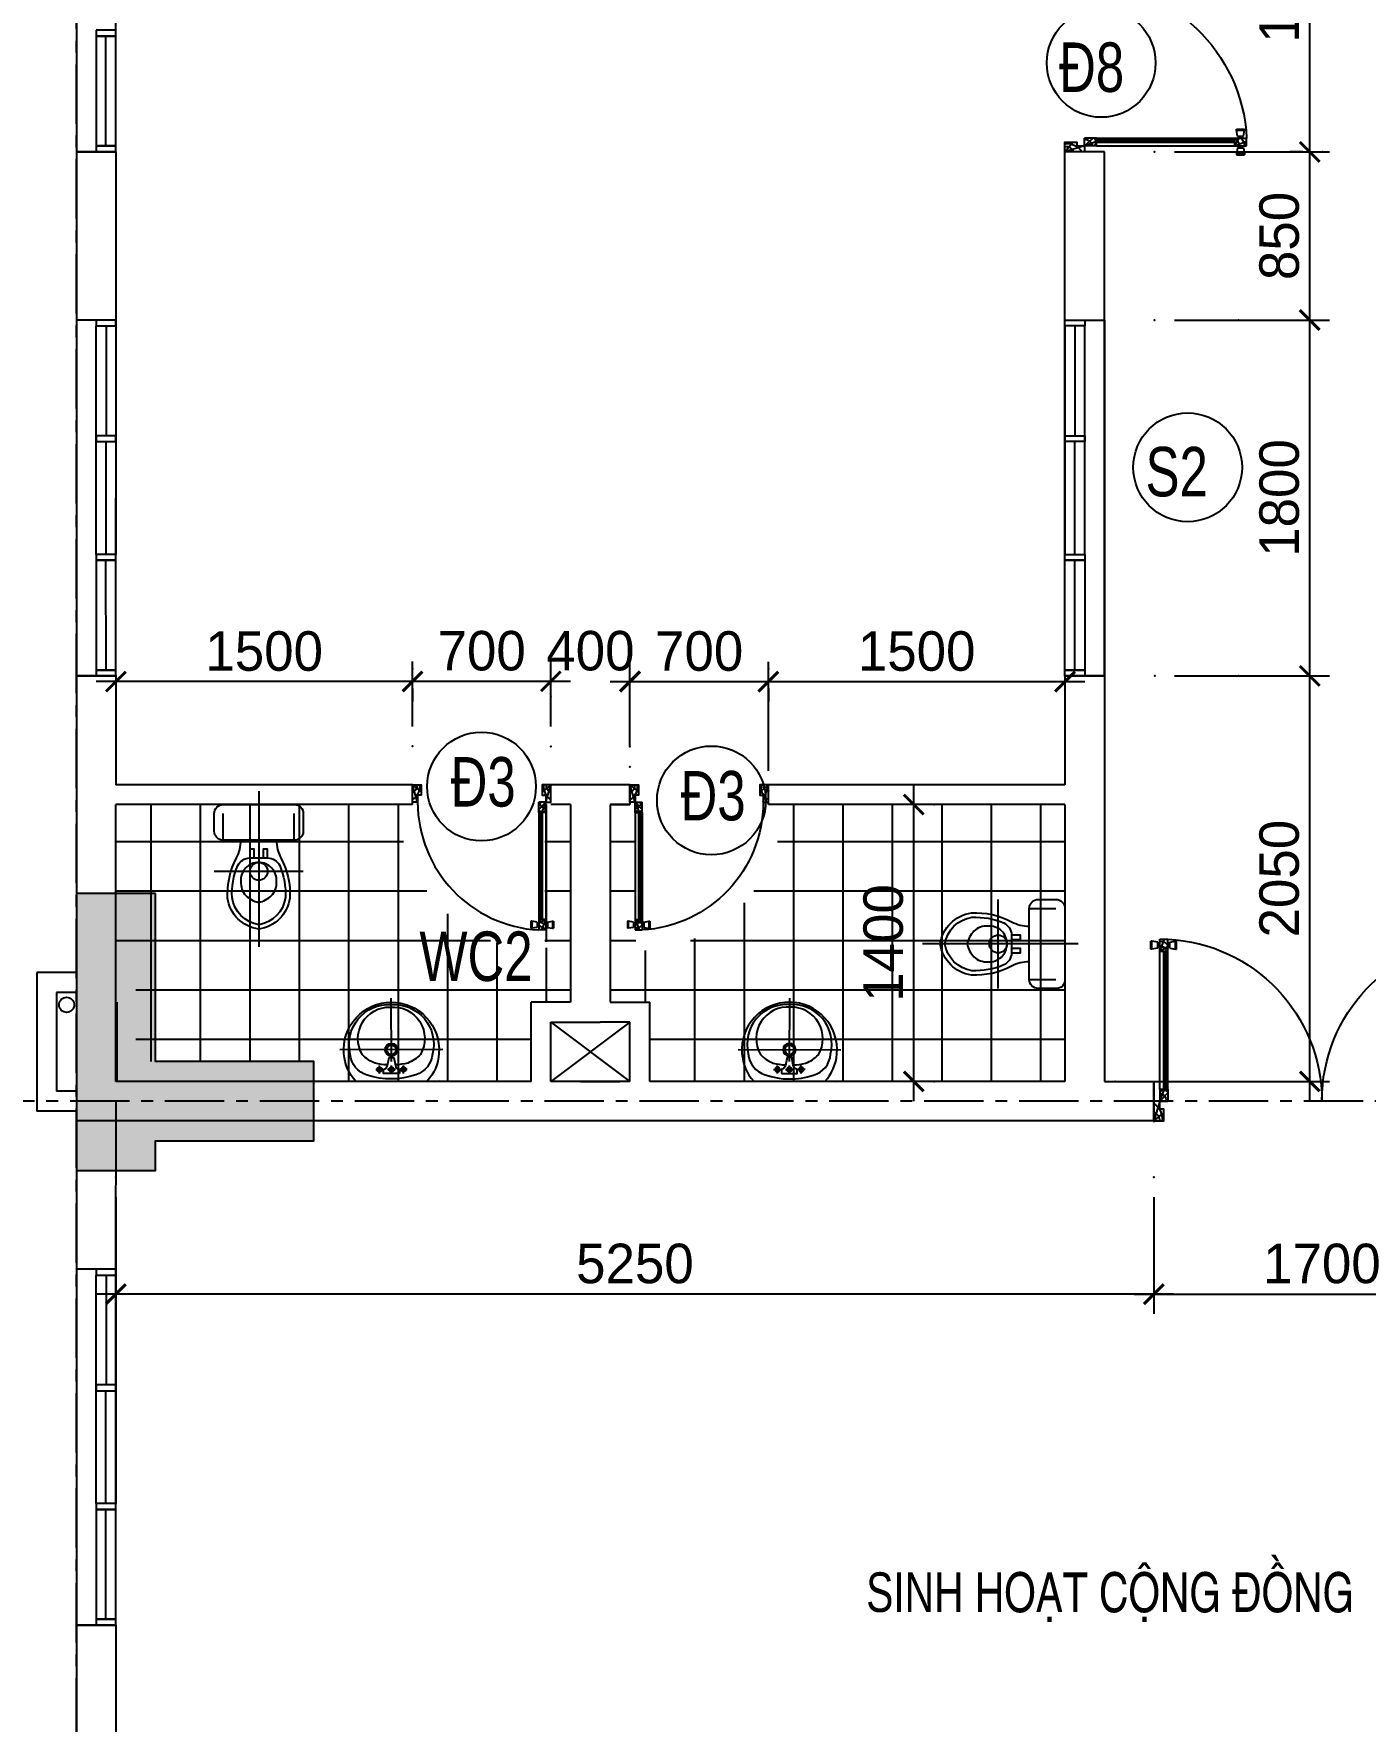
# Model space of a CAD drawing. Header units: inches. Extents: x -844707 to -690155, y -211546 to -175871.
# Drawn here: x -804035 to -797301, y -201128 to -192594 of the extents above; entities that cross this region are included whole.
import ezdxf

# ---------------------------------------------------------------- set-up
doc = ezdxf.new("R2010")
doc.units = ezdxf.units.IN
doc.header["$LTSCALE"] = 48
doc.header["$MEASUREMENT"] = 0
doc.linetypes.add('CENTER', pattern=[2, 1.25, -0.25, 0.25, -0.25])
for name, color, linetype in [('DWGSHARE.com-1HATCHCO-DWGSHARE.com', 8, 'Continuous'), ('DWGSHARE.com-COT-DWGSHARE.com', 2, 'Continuous'), ('DWGSHARE.com-CUA-DWGSHARE.com', 231, 'Continuous'), ('DWGSHARE.com-DIM-DWGSHARE.com', 251, 'Continuous'), ('DWGSHARE.com-HATCH-DWGSHARE.com', 8, 'Continuous'), ('DWGSHARE.com-NET-DWGSHARE.com', 245, 'Continuous'), ('DWGSHARE.com-TBI-DWGSHARE.com', 7, 'Continuous'), ('DWGSHARE.com-text-DWGSHARE.com', 3, 'Continuous'), ('DWGSHARE.com-truc-DWGSHARE.com', 250, 'CENTER'), ('DWGSHARE.com-TUONG-DWGSHARE.com', 7, 'Continuous')]:
    doc.layers.add(name, color=color, linetype=linetype)
doc.layers.add('DWGSHARE.com-DefPoints-DWGSHARE.com', color=7, linetype='Continuous', plot=False)
doc.styles.add('KTEN', font='', dxfattribs={"width": 0.9})
doc.styles.add('VNI-AVO', font='')
doc.styles.get('KTEN').set_extended_font_data('VNI-Helve-Condense')
doc.styles.get('VNI-AVO').set_extended_font_data('VNI-Avo')
doc.dimstyles.new('tl1-100', dxfattribs={"dimtxt": 200, "dimasz": 100, "dimexe": 100, "dimexo": 100, "dimgap": 50, "dimtad": 1, "dimdec": 0, "dimzin": 0, "dimdsep": 46, "dimtxsty": 'VNI-AVO', "dimblk": 'ARCHTICK', "dimcen": 1, "dimdle": 100, "dimclrd": 256, "dimclre": 256, "dimclrt": 2, "dimadec": 0, "dimazin": 0, "dimtfac": 1, "dimtdec": 0, "dimtix": 1, "dimtofl": 0, "dimtmove": 2, "dimatfit": 3, "dimldrblk": 'ARCHTICK', "dimfxl": 1, "dimtolj": 2, "dimtzin": 0, "dimarcsym": 0})

# ---------------------------------------------------------------- blocks, each defined once
blk = doc.blocks.new('A$C60FA756C')
at = {"layer": 'DWGSHARE.com-1HATCHCO-DWGSHARE.com', "ltscale": 50}
for p, q in [((5715, 20002), (5715, 0)), ((1143, 13716), (1143, 17145)), ((10287, 13716), (10287, 17145)), ((11430, 9715), (0, 9715))]:
    blk.add_line(p, q, dxfattribs=at)
for points in [[(1143, 18288), (10287, 18288, -0.4470271), (11430, 17145), (11430, 14859, -0.4142136), (10287, 13716), (1143, 13716, -0.4142136), (0, 14859), (0, 17145, -0.4142136)], [(5715, 2864, -0.3269102), (2284, 6341, -0.1128843), (3021, 10445, -0.2905671), (4572, 11430), (6858, 11430, -0.2905671), (8409, 10445, -0.1128843), (9146, 6341, -0.3269102)]]:
    blk.add_lwpolyline(points, format="xyb", close=True, dxfattribs=at)
for points in [[(8001, 13716, 0.1231056), (8573, 11430, -0.1351714), (9715, 6286, -0.3340492), (5715, 2286, -0.3340492), (1715, 6286, -0.1351714), (2858, 11430, 0.1231056), (3429, 13716)], [(5715, 5715), (5715, 5715, 0.1278398), (7368, 6600, 0.2059804), (8007, 8404, 0.4332374), (5715, 10858, 0.4415903), (3423, 8404, 0.2059804), (4062, 6600, 0.1278398), (5715, 5715)]]:
    blk.add_lwpolyline(points, format="xyb", dxfattribs=at)
for points in [[(5144, 11430), (5144, 12573), (4572, 12573), (4572, 11430)], [(6858, 11430), (6858, 12573), (6286, 12573), (6286, 11430)]]:
    blk.add_lwpolyline(points, dxfattribs=at)
blk.add_circle((5715, 9715), 1143, dxfattribs=at)
blk = doc.blocks.new('XIBET1')
at = {"layer": 'DWGSHARE.com-1HATCHCO-DWGSHARE.com', "ltscale": 50}
blk.add_blockref('A$C60FA756C', (-5715, -18288), dxfattribs=at)
blk = doc.blocks.new('A$C070A4A40')
at = {"layer": 'DWGSHARE.com-1HATCHCO-DWGSHARE.com', "ltscale": 50}
for p, q in [((5715, 11430), (6985, 11430)), ((6350, 12065), (6350, 10795)), ((7620, 11430), (8890, 11430)), ((8255, 12065), (8255, 10795)), ((10795, 11430), (9525, 11430)), ((10160, 12065), (10160, 10795)), ((0, 8255), (16510, 8255)), ((8255, 10160), (8255, 0))]:
    blk.add_line(p, q, dxfattribs=at)
for points in [[(13970, 13335, -0.1732137), (15875, 8890, -0.4410793), (8255, 635, -0.4410793), (635, 8890, -0.1732137), (2540, 13335)], [(6985, 12065), (9525, 12065), (9525, 11430, 0.2455223), (8890, 10795), (8636, 9525), (7874, 9525), (7620, 10795, 0.2833923), (6985, 11430), (6985, 12065)], [(8872, 10703, -0.0463193), (10871, 10403, -0.1135144), (12902, 9046, -0.5923118), (8404, 1416, -0.6103479), (3608, 9046, -0.1135144), (5639, 10403, -0.0463193), (7638, 10703, -0.0463193)]]:
    blk.add_lwpolyline(points, format="xyb", dxfattribs=at)
blk.add_lwpolyline([(635, 13335), (15875, 13335)], dxfattribs=at)
blk.add_lwpolyline([(12140, 12308, -0.3234981), (14857, 8928, -0.5095126), (8255, 1015, -0.509742), (1654, 8932, -0.3041567), (4366, 12306, -0.1664175)], format="xyb", close=True, dxfattribs=at)
for centre, radius in [((6350, 11430), 381), ((8255, 11430), 381), ((10160, 11430), 381), ((8255, 8255), 1016), ((8255, 8255), 762)]:
    blk.add_circle(centre, radius, dxfattribs=at)
blk = doc.blocks.new('LAVABO')
at = {"layer": 'DWGSHARE.com-1HATCHCO-DWGSHARE.com', "ltscale": 50}
blk.add_blockref('A$C070A4A40', (-8255, -13335), dxfattribs=at)
blk = doc.blocks.new('cua1600')
at = {"color": 1}
for p, q in [((-766.8, 865), (-806.8, 865)), ((-806.8, 860), (-806.8, 865)), ((-801.8, 830), (-806.8, 860)), ((-766.8, 860), (-806.8, 860)), ((-771.8, 830), (-766.8, 860)), ((-766.8, 860), (-766.8, 865)), ((-756.8, 820), (-816.8, 795.9)), ((-801.8, 770), (-806.8, 740)), ((-771.8, 830), (-801.8, 830)), ((-771.8, 770), (-801.8, 770)), ((-796.8, 820), (-796.8, 830)), ((-796.8, 780), (-796.8, 770)), ((-756.8, 820), (-779.3, 780)), ((-776.8, 820), (-776.8, 830)), ((-776.8, 780), (-776.8, 770)), ((-771.8, 770), (-766.8, 740)), ((2, 820), (-58, 795.9)), ((2, 820), (-40.5, 780)), ((2, 820), (102, 850)), ((102, 850), (61.3, 800)), ((-806.8, 740), (-806.8, 735)), ((-766.8, 740), (-806.8, 740)), ((-766.8, 735), (-806.8, 735)), ((-766.8, 740), (-766.8, 735)), ((-768.8, -735), (-808.8, -735)), ((-808.8, -740), (-808.8, -735)), ((-768.8, -740), (-808.8, -740)), ((-803.8, -770), (-808.8, -740)), ((-773.8, -770), (-768.8, -740)), ((-768.8, -740), (-768.8, -735)), ((-758.8, -820), (-818.8, -795.9)), ((-803.8, -830), (-808.8, -860)), ((-773.8, -770), (-803.8, -770)), ((-773.8, -830), (-803.8, -830)), ((-798.8, -780), (-798.8, -770)), ((-798.8, -820), (-798.8, -830)), ((-758.8, -820), (-781.3, -780)), ((-778.8, -780), (-778.8, -770)), ((-778.8, -820), (-778.8, -830)), ((-773.8, -830), (-768.8, -860)), ((0, -820), (-60, -795.9)), ((0, -820), (-42.5, -780)), ((0, -820), (100, -850)), ((100, -850), (59.3, -800)), ((-768.8, -860), (-808.8, -860)), ((-808.8, -860), (-808.8, -865)), ((-768.8, -865), (-808.8, -865)), ((-768.8, -860), (-768.8, -865))]:
    blk.add_line(p, q, dxfattribs=at)
at = {"color": 3}
for p, q in [((-756.8, 820), (-816.8, 820)), ((-816.8, 820), (-816.8, 780)), ((-756.8, 780), (-816.8, 780)), ((-756.8, 820), (-756.8, 780)), ((-58, 820), (2, 820)), ((-58, 820), (-58, 780)), ((-58, 780), (2, 780)), ((2, 820), (2, 780)), ((-818.8, -820), (-818.8, -780)), ((-758.8, -780), (-818.8, -780)), ((-758.8, -820), (-818.8, -820)), ((-758.8, -820), (-758.8, -780)), ((-60, -820), (-60, -780)), ((-60, -780), (0, -780)), ((-60, -820), (0, -820)), ((0, -820), (0, -780))]:
    blk.add_line(p, q, dxfattribs=at)
for p, q in [((-58, 820), (-756.8, 820)), ((-58, 800), (-756.8, 800)), ((-58, 790), (-756.8, 790)), ((-58, 780), (-756.8, 780)), ((-60, -780), (-758.8, -780)), ((-60, -790), (-758.8, -790)), ((-60, -800), (-758.8, -800)), ((-60, -820), (-758.8, -820))]:
    blk.add_line(p, q)
for points in [[(42, 820), (2, 820), (2, 850), (102, 850), (102, 800), (42, 800)], [(40, -820), (0, -820), (0, -850), (100, -850), (100, -800), (40, -800)]]:
    blk.add_lwpolyline(points, close=True, dxfattribs=at)
at = {"color": 1}
for centre, radius, start, end in [((2, 820), 820, 182.79603, 270), ((-764.3, 815.9), 42, 174.37312, 238.6899), ((-754.3, 810.6), 24.2, 157.10631, 263.95818), ((-19.5, 800), 34.3, 144.24334, 215.67284), ((1.2, 825.9), 39.4, 188.6295, 271.1418), ((94.2, 903.7), 96.3, 213.9098, 274.60784), ((97.6, 862.7), 41, 198.04279, 276.13883), ((0, -820), 820, 90, 177.20397), ((-766.2, -815.9), 42, 121.3101, 185.62688), ((-756.3, -810.6), 24.2, 96.04182, 202.89369), ((-21.4, -800), 34.3, 144.32716, 215.75666), ((-0.8, -825.9), 39.4, 88.8582, 171.3705), ((92.3, -903.7), 96.3, 85.39216, 146.0902), ((95.6, -862.7), 41, 83.86117, 161.95721)]:
    blk.add_arc(centre, radius, start, end, dxfattribs=at)
at = {"layer": 'DWGSHARE.com-TUONG-DWGSHARE.com'}
for p, q in [((-98, 850), (102, 850)), ((-91, 850), (109, 850)), ((-98, -850), (100, -850)), ((-93, -850), (100, -850))]:
    blk.add_line(p, q, dxfattribs=at)
blk = doc.blocks.new('D-01-800')
at = {"color": 1}
for p, q in [((-15, 788.9), (-15, 828.9)), ((-10, 828.9), (-15, 828.9)), ((-10, 788.9), (-15, 788.9)), ((20, 823.9), (-10, 828.9)), ((-10, 788.9), (-10, 828.9)), ((20, 793.9), (-10, 788.9)), ((20, 793.9), (20, 823.9)), ((30, 818.9), (20, 818.9)), ((30, 798.9), (20, 798.9)), ((30, 778.9), (54.1, 838.9)), ((30, 778.9), (70, 801.4)), ((70, 818.9), (80, 818.9)), ((70, 798.9), (80, 798.9)), ((80, 823.9), (110, 828.9)), ((80, 793.9), (80, 823.9)), ((80, 793.9), (110, 788.9)), ((110, 788.9), (110, 828.9)), ((110, 828.9), (115, 828.9)), ((110, 788.9), (115, 788.9)), ((115, 788.9), (115, 828.9)), ((30, 100), (0, 0)), ((30, 100), (54.1, 160)), ((30, 100), (70, 142.5)), ((770, 100), (800, 0)), ((0, 0), (50, 40.7)), ((800, 0), (750, 40.7))]:
    blk.add_line(p, q, dxfattribs=at)
at = {"color": 3}
for p, q in [((30, 838.9), (70, 838.9)), ((30, 778.9), (30, 838.9)), ((70, 778.9), (70, 838.9)), ((30, 778.9), (70, 778.9)), ((30, 160), (70, 160)), ((30, 160), (30, 100)), ((30, 100), (70, 100)), ((70, 160), (70, 100))]:
    blk.add_line(p, q, dxfattribs=at)
for p, q in [((30, 160), (30, 778.9)), ((50, 160), (50, 778.9)), ((60, 160), (60, 778.9)), ((70, 160), (70, 778.9))]:
    blk.add_line(p, q)
for points in [[(30, 60), (30, 100), (0, 100), (0, 0), (50, 0), (50, 60)], [(770, 60), (770, 100), (800, 100), (800, 0), (750, 0), (750, 60)]]:
    blk.add_lwpolyline(points, close=True, dxfattribs=at)
at = {"color": 1}
for centre, radius, start, end in [((34.1, 786.4), 42, 31.3101, 95.62688), ((39.4, 776.4), 24.2, 6.04182, 112.89369), ((30, 100), 740, 0, 86.90142), ((50, 121.4), 34.3, 54.32716, 125.75666), ((24.1, 100.8), 39.4, 358.8582, 81.3705), ((-53.7, 7.7), 96.3, 355.39216, 56.0902), ((-12.7, 4.4), 41, 353.86117, 71.95721), ((853.7, 7.7), 96.3, 123.9098, 184.60784), ((812.7, 4.4), 41, 108.04279, 186.13883)]:
    blk.add_arc(centre, radius, start, end, dxfattribs=at)
blk = doc.blocks.new('_ArchTick')
at = {"color": 0, "linetype": 'ByBlock', "const_width": 0.15}
blk.add_lwpolyline([(-0.5, -0.5), (0.5, 0.5)], dxfattribs=at)
blk = doc.blocks.new('*D336')
at = {"layer": 'DWGSHARE.com-DefPoints-DWGSHARE.com', "color": 0, "transparency": 16777216}
for p in [(-801019.7, -195869.1), (-801419.7, -196197.8), (-801019.7, -196197.8)]:
    blk.add_point(p, dxfattribs=at)
at = {"layer": 'DWGSHARE.com-DIM-DWGSHARE.com', "lineweight": -2, "transparency": 16777216}
for p, q in [((-801419.7, -196097.8), (-801419.7, -195769.1)), ((-801019.7, -196097.8), (-801019.7, -195769.1)), ((-801419.7, -195869.1), (-801519.7, -195869.1)), ((-801019.7, -195869.1), (-800919.7, -195869.1))]:
    blk.add_line(p, q, dxfattribs=at)
at = {"layer": 'DWGSHARE.com-DIM-DWGSHARE.com', "lineweight": -2, "transparency": 16777216, "xscale": 100, "yscale": 100, "zscale": 100}
blk.add_blockref('_ArchTick', (-801419.7, -195869.1), dxfattribs=at)
at = {"layer": 'DWGSHARE.com-DIM-DWGSHARE.com', "lineweight": -2, "transparency": 16777216, "xscale": 100, "yscale": 100, "zscale": 100, "rotation": 180}
blk.add_blockref('_ArchTick', (-801019.7, -195869.1), dxfattribs=at)
at = {"layer": 'DWGSHARE.com-DIM-DWGSHARE.com', "color": 2, "transparency": 16777216, "insert": (-801219.7, -195715.5), "char_height": 200, "attachment_point": 5, "style": 'VNI-AVO'}
blk.add_mtext('\\A2;400', dxfattribs=at)
blk = doc.blocks.new('*D337')
at = {"layer": 'DWGSHARE.com-DefPoints-DWGSHARE.com', "color": 0, "transparency": 16777216}
for p in [(-802119.7, -195869.1), (-801419.7, -195947.8), (-802119.7, -196197.7)]:
    blk.add_point(p, dxfattribs=at)
at = {"layer": 'DWGSHARE.com-DIM-DWGSHARE.com', "lineweight": -2, "transparency": 16777216}
for p, q in [((-802119.7, -196097.7), (-802119.7, -195769.1)), ((-801419.7, -195847.8), (-801419.7, -195769.1)), ((-801319.7, -195869.1), (-802219.7, -195869.1))]:
    blk.add_line(p, q, dxfattribs=at)
at = {"layer": 'DWGSHARE.com-DIM-DWGSHARE.com', "lineweight": -2, "transparency": 16777216, "xscale": 100, "yscale": 100, "zscale": 100, "rotation": 180}
blk.add_blockref('_ArchTick', (-802119.7, -195869.1), dxfattribs=at)
at = {"layer": 'DWGSHARE.com-DIM-DWGSHARE.com', "lineweight": -2, "transparency": 16777216, "xscale": 100, "yscale": 100, "zscale": 100}
blk.add_blockref('_ArchTick', (-801419.7, -195869.1), dxfattribs=at)
at = {"layer": 'DWGSHARE.com-DIM-DWGSHARE.com', "color": 2, "transparency": 16777216, "insert": (-801769.7, -195715.5), "char_height": 200, "attachment_point": 5, "style": 'VNI-AVO'}
blk.add_mtext('\\A2;700', dxfattribs=at)
blk = doc.blocks.new('*D338')
at = {"layer": 'DWGSHARE.com-DefPoints-DWGSHARE.com', "color": 0, "transparency": 16777216}
for p in [(-800319.7, -195870.7), (-801019.7, -196301.7), (-800319.7, -196422.2)]:
    blk.add_point(p, dxfattribs=at)
at = {"layer": 'DWGSHARE.com-DIM-DWGSHARE.com', "lineweight": -2, "transparency": 16777216}
for p, q in [((-801019.7, -196201.7), (-801019.7, -195770.7)), ((-800319.7, -196322.2), (-800319.7, -195770.7)), ((-801119.7, -195870.7), (-800219.7, -195870.7))]:
    blk.add_line(p, q, dxfattribs=at)
at = {"layer": 'DWGSHARE.com-DIM-DWGSHARE.com', "lineweight": -2, "transparency": 16777216, "xscale": 100, "yscale": 100, "zscale": 100, "rotation": 180}
blk.add_blockref('_ArchTick', (-801019.7, -195870.7), dxfattribs=at)
at = {"layer": 'DWGSHARE.com-DIM-DWGSHARE.com', "lineweight": -2, "transparency": 16777216, "xscale": 100, "yscale": 100, "zscale": 100}
blk.add_blockref('_ArchTick', (-800319.7, -195870.7), dxfattribs=at)
at = {"layer": 'DWGSHARE.com-DIM-DWGSHARE.com', "color": 2, "transparency": 16777216, "insert": (-800669.7, -195717.2), "char_height": 200, "attachment_point": 5, "style": 'VNI-AVO'}
blk.add_mtext('\\A2;700', dxfattribs=at)
blk = doc.blocks.new('*D342')
at = {"layer": 'DWGSHARE.com-DefPoints-DWGSHARE.com', "color": 0, "transparency": 16777216}
for p in [(-799584.2, -196492.4), (-799481.2, -196492.4), (-799481.3, -197892)]:
    blk.add_point(p, dxfattribs=at)
at = {"layer": 'DWGSHARE.com-DIM-DWGSHARE.com', "lineweight": -2, "transparency": 16777216}
for p, q in [((-799584.2, -197992), (-799584.2, -196392.4)), ((-799581.2, -196492.4), (-799684.2, -196492.4)), ((-799581.3, -197892), (-799684.2, -197892))]:
    blk.add_line(p, q, dxfattribs=at)
at = {"layer": 'DWGSHARE.com-DIM-DWGSHARE.com', "lineweight": -2, "transparency": 16777216, "xscale": 100, "yscale": 100, "zscale": 100}
for p, rotation in [((-799584.2, -196492.4), 90), ((-799584.2, -197892), 270)]:
    blk.add_blockref('_ArchTick', p, dxfattribs=dict(at, rotation=rotation))
at = {"layer": 'DWGSHARE.com-DIM-DWGSHARE.com', "color": 2, "transparency": 16777216, "insert": (-799737.7, -197192.2), "char_height": 200, "attachment_point": 5, "rotation": 90, "style": 'VNI-AVO'}
blk.add_mtext('\\A2;1400', dxfattribs=at)
blk = doc.blocks.new('*D351')
at = {"layer": 'DWGSHARE.com-DefPoints-DWGSHARE.com', "color": 0, "transparency": 16777216}
for p in [(-798369.9, -198376.9), (-796669.9, -198376.9), (-796669.9, -198967.7)]:
    blk.add_point(p, dxfattribs=at)
at = {"layer": 'DWGSHARE.com-DIM-DWGSHARE.com', "lineweight": -2, "transparency": 16777216}
for p, q in [((-798369.9, -198476.9), (-798369.9, -199067.7)), ((-796669.9, -198476.9), (-796669.9, -199067.7)), ((-798469.9, -198967.7), (-796569.9, -198967.7))]:
    blk.add_line(p, q, dxfattribs=at)
at = {"layer": 'DWGSHARE.com-DIM-DWGSHARE.com', "lineweight": -2, "transparency": 16777216, "xscale": 100, "yscale": 100, "zscale": 100, "rotation": 180}
blk.add_blockref('_ArchTick', (-798369.9, -198967.7), dxfattribs=at)
at = {"layer": 'DWGSHARE.com-DIM-DWGSHARE.com', "lineweight": -2, "transparency": 16777216, "xscale": 100, "yscale": 100, "zscale": 100}
blk.add_blockref('_ArchTick', (-796669.9, -198967.7), dxfattribs=at)
at = {"layer": 'DWGSHARE.com-DIM-DWGSHARE.com', "color": 2, "transparency": 16777216, "insert": (-797519.9, -198814.1), "char_height": 200, "attachment_point": 5, "style": 'VNI-AVO'}
blk.add_mtext('\\A2;1700', dxfattribs=at)
blk = doc.blocks.new('*D371')
at = {"layer": 'DWGSHARE.com-DefPoints-DWGSHARE.com', "color": 0, "transparency": 16777216}
for p in [(-798365.7, -195842), (-797581.4, -195842), (-798565.9, -197891.9)]:
    blk.add_point(p, dxfattribs=at)
at = {"layer": 'DWGSHARE.com-DIM-DWGSHARE.com', "lineweight": -2, "transparency": 16777216}
for p, q in [((-797581.4, -197991.9), (-797581.4, -195742)), ((-798265.7, -195842), (-797481.4, -195842)), ((-798465.9, -197891.9), (-797481.4, -197891.9))]:
    blk.add_line(p, q, dxfattribs=at)
at = {"layer": 'DWGSHARE.com-DIM-DWGSHARE.com', "lineweight": -2, "transparency": 16777216, "xscale": 100, "yscale": 100, "zscale": 100}
for p, rotation in [((-797581.4, -195842), 90), ((-797581.4, -197891.9), 270)]:
    blk.add_blockref('_ArchTick', p, dxfattribs=dict(at, rotation=rotation))
at = {"layer": 'DWGSHARE.com-DIM-DWGSHARE.com', "color": 2, "transparency": 16777216, "insert": (-797734.9, -196866.9), "char_height": 200, "attachment_point": 5, "rotation": 90, "style": 'VNI-AVO'}
blk.add_mtext('\\A2;2050', dxfattribs=at)
blk = doc.blocks.new('*D372')
at = {"layer": 'DWGSHARE.com-DefPoints-DWGSHARE.com', "color": 0, "transparency": 16777216}
for p in [(-798365.9, -194041.9), (-797581.4, -194041.9), (-797941, -195842)]:
    blk.add_point(p, dxfattribs=at)
at = {"layer": 'DWGSHARE.com-DIM-DWGSHARE.com', "lineweight": -2, "transparency": 16777216}
for p, q in [((-797581.4, -195942), (-797581.4, -193941.9)), ((-798265.9, -194041.9), (-797481.4, -194041.9)), ((-797841, -195842), (-797481.4, -195842))]:
    blk.add_line(p, q, dxfattribs=at)
at = {"layer": 'DWGSHARE.com-DIM-DWGSHARE.com', "lineweight": -2, "transparency": 16777216, "xscale": 100, "yscale": 100, "zscale": 100}
for p, rotation in [((-797581.4, -194041.9), 90), ((-797581.4, -195842), 270)]:
    blk.add_blockref('_ArchTick', p, dxfattribs=dict(at, rotation=rotation))
at = {"layer": 'DWGSHARE.com-DIM-DWGSHARE.com', "color": 2, "transparency": 16777216, "insert": (-797734.9, -194941.9), "char_height": 200, "attachment_point": 5, "rotation": 90, "style": 'VNI-AVO'}
blk.add_mtext('\\A2;1800', dxfattribs=at)
blk = doc.blocks.new('*D373')
at = {"layer": 'DWGSHARE.com-DefPoints-DWGSHARE.com', "color": 0, "transparency": 16777216}
for p in [(-798365.9, -193191.9), (-797581.4, -193191.9), (-797941.1, -194041.9)]:
    blk.add_point(p, dxfattribs=at)
at = {"layer": 'DWGSHARE.com-DIM-DWGSHARE.com', "lineweight": -2, "transparency": 16777216}
for p, q in [((-797581.4, -194141.9), (-797581.4, -193091.9)), ((-798265.9, -193191.9), (-797481.4, -193191.9)), ((-797841.1, -194041.9), (-797481.4, -194041.9))]:
    blk.add_line(p, q, dxfattribs=at)
at = {"layer": 'DWGSHARE.com-DIM-DWGSHARE.com', "lineweight": -2, "transparency": 16777216, "xscale": 100, "yscale": 100, "zscale": 100}
for p, rotation in [((-797581.4, -193191.9), 90), ((-797581.4, -194041.9), 270)]:
    blk.add_blockref('_ArchTick', p, dxfattribs=dict(at, rotation=rotation))
at = {"layer": 'DWGSHARE.com-DIM-DWGSHARE.com', "color": 2, "transparency": 16777216, "insert": (-797734.9, -193616.9), "char_height": 200, "attachment_point": 5, "rotation": 90, "style": 'VNI-AVO'}
blk.add_mtext('\\A2;850', dxfattribs=at)
blk = doc.blocks.new('*D379')
at = {"layer": 'DWGSHARE.com-DefPoints-DWGSHARE.com', "color": 0, "transparency": 16777216}
for p in [(-798619.9, -191491.9), (-797581.4, -191491.9), (-797516.4, -193191.9)]:
    blk.add_point(p, dxfattribs=at)
at = {"layer": 'DWGSHARE.com-DIM-DWGSHARE.com', "lineweight": -2, "transparency": 16777216}
for p, q in [((-797581.4, -193291.9), (-797581.4, -191391.9)), ((-798519.9, -191491.9), (-797481.4, -191491.9)), ((-797616.4, -193191.9), (-797681.4, -193191.9))]:
    blk.add_line(p, q, dxfattribs=at)
at = {"layer": 'DWGSHARE.com-DIM-DWGSHARE.com', "lineweight": -2, "transparency": 16777216, "xscale": 100, "yscale": 100, "zscale": 100}
for p, rotation in [((-797581.4, -191491.9), 90), ((-797581.4, -193191.9), 270)]:
    blk.add_blockref('_ArchTick', p, dxfattribs=dict(at, rotation=rotation))
at = {"layer": 'DWGSHARE.com-DIM-DWGSHARE.com', "color": 2, "transparency": 16777216, "insert": (-797734.9, -192341.9), "char_height": 200, "attachment_point": 5, "rotation": 90, "style": 'VNI-AVO'}
blk.add_mtext('\\A2;1700', dxfattribs=at)
blk = doc.blocks.new('*D381')
at = {"layer": 'DWGSHARE.com-DefPoints-DWGSHARE.com', "color": 0, "transparency": 16777216}
for p in [(-800319.7, -195805.7), (-798819.7, -195842), (-798819.7, -195870.7)]:
    blk.add_point(p, dxfattribs=at)
at = {"layer": 'DWGSHARE.com-DIM-DWGSHARE.com', "lineweight": -2, "transparency": 16777216}
for p, q in [((-800419.7, -195870.7), (-798719.7, -195870.7)), ((-800319.7, -195905.7), (-800319.7, -195970.7)), ((-798819.7, -195942), (-798819.7, -195970.7))]:
    blk.add_line(p, q, dxfattribs=at)
at = {"layer": 'DWGSHARE.com-DIM-DWGSHARE.com', "lineweight": -2, "transparency": 16777216, "xscale": 100, "yscale": 100, "zscale": 100, "rotation": 180}
blk.add_blockref('_ArchTick', (-800319.7, -195870.7), dxfattribs=at)
at = {"layer": 'DWGSHARE.com-DIM-DWGSHARE.com', "lineweight": -2, "transparency": 16777216, "xscale": 100, "yscale": 100, "zscale": 100}
blk.add_blockref('_ArchTick', (-798819.7, -195870.7), dxfattribs=at)
at = {"layer": 'DWGSHARE.com-DIM-DWGSHARE.com', "color": 2, "transparency": 16777216, "insert": (-799569.7, -195717.2), "char_height": 200, "attachment_point": 5, "style": 'VNI-AVO'}
blk.add_mtext('\\A2;1500', dxfattribs=at)
blk = doc.blocks.new('*D411')
at = {"layer": 'DWGSHARE.com-DefPoints-DWGSHARE.com', "color": 0, "transparency": 16777216}
for p in [(-802119.7, -195805.7), (-803619.7, -195842), (-803619.7, -195870.7)]:
    blk.add_point(p, dxfattribs=at)
at = {"layer": 'DWGSHARE.com-DIM-DWGSHARE.com', "lineweight": -2, "transparency": 16777216}
for p, q in [((-802019.7, -195870.7), (-803719.7, -195870.7)), ((-802119.7, -195905.7), (-802119.7, -195970.7)), ((-803619.7, -195942), (-803619.7, -195970.7))]:
    blk.add_line(p, q, dxfattribs=at)
at = {"layer": 'DWGSHARE.com-DIM-DWGSHARE.com', "lineweight": -2, "transparency": 16777216, "xscale": 100, "yscale": 100, "zscale": 100, "rotation": 180}
blk.add_blockref('_ArchTick', (-803619.7, -195870.7), dxfattribs=at)
at = {"layer": 'DWGSHARE.com-DIM-DWGSHARE.com', "lineweight": -2, "transparency": 16777216, "xscale": 100, "yscale": 100, "zscale": 100}
blk.add_blockref('_ArchTick', (-802119.7, -195870.7), dxfattribs=at)
at = {"layer": 'DWGSHARE.com-DIM-DWGSHARE.com', "color": 2, "transparency": 16777216, "insert": (-802869.7, -195717.2), "char_height": 200, "attachment_point": 5, "style": 'VNI-AVO'}
blk.add_mtext('\\A2;1500', dxfattribs=at)
blk = doc.blocks.new('*D420')
at = {"layer": 'DWGSHARE.com-DefPoints-DWGSHARE.com', "color": 0, "transparency": 16777216}
for p in [(-803619.3, -198376.9), (-798369.9, -198376.9), (-803619.3, -198967.7)]:
    blk.add_point(p, dxfattribs=at)
at = {"layer": 'DWGSHARE.com-DIM-DWGSHARE.com', "lineweight": -2, "transparency": 16777216}
for p, q in [((-803619.3, -198476.9), (-803619.3, -199067.7)), ((-798369.9, -198476.9), (-798369.9, -199067.7)), ((-798269.9, -198967.7), (-803719.3, -198967.7))]:
    blk.add_line(p, q, dxfattribs=at)
at = {"layer": 'DWGSHARE.com-DIM-DWGSHARE.com', "lineweight": -2, "transparency": 16777216, "xscale": 100, "yscale": 100, "zscale": 100, "rotation": 180}
blk.add_blockref('_ArchTick', (-803619.3, -198967.7), dxfattribs=at)
at = {"layer": 'DWGSHARE.com-DIM-DWGSHARE.com', "lineweight": -2, "transparency": 16777216, "xscale": 100, "yscale": 100, "zscale": 100}
blk.add_blockref('_ArchTick', (-798369.9, -198967.7), dxfattribs=at)
at = {"layer": 'DWGSHARE.com-DIM-DWGSHARE.com', "color": 2, "transparency": 16777216, "insert": (-800994.6, -198814.1), "char_height": 200, "attachment_point": 5, "style": 'VNI-AVO'}
blk.add_mtext('\\A2;5250', dxfattribs=at)

msp = doc.modelspace()

# ---------------------------------------------------------------- hatches: boundary and pattern name
at = {"layer": 'DWGSHARE.com-COT-DWGSHARE.com'}
msp.add_hatch(color=256, dxfattribs=at).paths.add_polyline_path([(-803419.2, -196942), (-803819.2, -196942), (-803819.2, -197792), (-803819.2, -198342), (-803419.2, -198342), (-803419.2, -198192.4), (-802619, -198192.4), (-802619, -197791.7), (-803419.2, -197791.7)])
at = {"layer": 'DWGSHARE.com-HATCH-DWGSHARE.com'}
h = msp.add_hatch(dxfattribs=at)
h.set_pattern_fill('ANSI37', color=256, scale=2000, angle=45, style=0)
h.set_pattern_definition([(90, (-743441.23, -387179.44), (-250, 4e-14), []), (180, (-743441.23, -387179.44), (-4e-14, -250), [])])
h.paths.add_polyline_path([(-798819.9, -196492.4), (-800219.7, -196492.3), (-800249.7, -196492.3, -0.398461), (-800949.7, -197231.2), (-800989.7, -197231.2), (-800989.7, -197214.6), (-801034.7, -197222.1), (-801034.7, -197180.4), (-800989.7, -197187.9), (-800989.7, -197171.2), (-800989.7, -196552.3), (-800989.7, -196492.3), (-801019.7, -196492.3), (-801019.7, -196492.4), (-801119.7, -196492.4), (-801119.7, -197491.9), (-800919.5, -197491.9), (-800919.5, -197892), (-798819.9, -197892)])
h.paths.add_polyline_path([(-801319.7, -196492.4), (-801419.7, -196492.4), (-801419.7, -196492.3), (-801449.7, -196492.3), (-801449.7, -196552.3), (-801449.7, -197171.2), (-801449.7, -197187.9), (-801404.7, -197180.4), (-801404.7, -197222.1), (-801449.7, -197214.6), (-801449.7, -197231.2), (-801489.7, -197231.2, -0.398461), (-802189.7, -196492.3), (-802219.7, -196492.3), (-803619.5, -196492.5), (-803619.5, -196642.3), (-803619.5, -196672.1), (-803619.5, -197212.1), (-803619.5, -197241.9), (-803519.5, -197241.9), (-803519.5, -197791.6), (-802619.3, -197791.6), (-802619.3, -197892), (-801519.9, -197892), (-801519.9, -197491.9), (-801319.7, -197491.9)])

# ---------------------------------------------------------------- linework, layer by layer
at = {"layer": 'DWGSHARE.com-COT-DWGSHARE.com'}
msp.add_lwpolyline([(-803419.2, -196942), (-803819.2, -196942), (-803819.2, -197792), (-803819.2, -198342), (-803419.2, -198342), (-803419.2, -198192.4), (-802619, -198192.4), (-802619, -197791.7), (-803419.2, -197791.7)], close=True, dxfattribs=at)
at = {"layer": 'DWGSHARE.com-CUA-DWGSHARE.com'}
for centre in [(-798636.1, -192741.8), (-798198.8, -194787), (-801770.6, -196401), (-800607.7, -196471.2)]:
    msp.add_circle(centre, 275, dxfattribs=at)
at = {"layer": 'DWGSHARE.com-DIM-DWGSHARE.com'}
msp.add_line((-801270.2, -197892), (-801070.2, -197892), dxfattribs=at)
at = {"layer": 'DWGSHARE.com-HATCH-DWGSHARE.com'}
for p, q in [((-798619.9, -195842), (-798619.9, -193696.7)), ((-801419.9, -197591.9), (-801019.5, -197892)), ((-801019.5, -197591.9), (-801419.9, -197892))]:
    msp.add_line(p, q, dxfattribs=at)
at = {"layer": 'DWGSHARE.com-NET-DWGSHARE.com'}
for p, q in [((-803669.8, -193161.8), (-803669.9, -192607)), ((-803669.5, -194072), (-803669.5, -194626.9)), ((-798769.7, -194072), (-798769.6, -194626.9)), ((-803669.7, -195226.9), (-803669.7, -194657)), ((-798769.4, -195226.9), (-798769.5, -194657)), ((-803669.7, -195811.8), (-803669.8, -195257)), ((-798769.5, -195811.8), (-798769.4, -195257)), ((-803669.6, -198872.2), (-803669.7, -199427)), ((-803669.9, -200027), (-803669.8, -199457.2)), ((-803669.8, -200612), (-803669.9, -200057.2))]:
    msp.add_line(p, q, dxfattribs=at)
for points in [[(-803619.4, -191391.9), (-803819.4, -191391.9), (-803819.6, -193192), (-803619.6, -193192)], [(-803720, -192576.9), (-803720, -192607), (-803619.6, -192607), (-803619.6, -192576.9)], [(-803619.6, -192607), (-803720, -192607), (-803720, -193161.8), (-803619.6, -193161.8)], [(-803619.6, -193192), (-803619.6, -193161.8), (-803720, -193161.8), (-803720, -193192)], [(-803619.2, -194041.9), (-803819.2, -194041.9), (-803819.5, -195842), (-803619.5, -195842)], [(-803719.9, -194041.9), (-803719.9, -194072), (-803619.5, -194072), (-803619.5, -194041.9)], [(-798819.9, -194041.9), (-798619.9, -194041.9), (-798619.7, -195842), (-798819.7, -195842)], [(-798719.3, -194041.9), (-798719.3, -194072), (-798819.7, -194072), (-798819.7, -194041.9)], [(-803619.4, -194072), (-803619.6, -195226.9), (-803719.9, -195226.9), (-803719.6, -194072)], [(-798819.8, -194072), (-798819.6, -195226.9), (-798719.3, -195226.9), (-798719.5, -194072)], [(-803719.9, -194626.9), (-803719.9, -194657), (-803619.5, -194657), (-803619.5, -194626.9)], [(-798719.3, -194626.9), (-798719.3, -194657), (-798819.7, -194657), (-798819.7, -194626.9)], [(-803719.9, -195226.9), (-803719.9, -195257), (-803619.5, -195257), (-803619.5, -195226.9)], [(-798719.3, -195226.9), (-798719.3, -195257), (-798819.7, -195257), (-798819.7, -195226.9)], [(-803619.5, -195257), (-803719.9, -195257), (-803719.9, -195811.8), (-803619.5, -195811.8)], [(-798819.7, -195257), (-798719.3, -195257), (-798719.3, -195811.8), (-798819.7, -195811.8)], [(-803619.5, -195842), (-803619.5, -195811.8), (-803719.9, -195811.8), (-803719.9, -195842)], [(-798819.7, -195842), (-798819.7, -195811.8), (-798719.3, -195811.8), (-798719.3, -195842)], [(-803619.4, -198842), (-803819.4, -198842), (-803819.6, -200642.1), (-803619.6, -200642.1)], [(-803720, -198842), (-803720, -198872.2), (-803619.6, -198872.2), (-803619.6, -198842)], [(-803619.5, -198872.2), (-803619.7, -200027), (-803720, -200027), (-803719.8, -198872.2)], [(-803720, -199427), (-803720, -199457.2), (-803619.6, -199457.2), (-803619.6, -199427)], [(-803720, -200027), (-803720, -200057.2), (-803619.6, -200057.2), (-803619.6, -200027)], [(-803619.6, -200057.2), (-803720, -200057.2), (-803720, -200612), (-803619.6, -200612)], [(-803619.6, -200642.1), (-803619.6, -200612), (-803720, -200612), (-803720, -200642.1)]]:
    msp.add_lwpolyline(points, close=True, dxfattribs=at)
msp.add_circle((-803868.9, -197504.7), 38.3, dxfattribs=at)
at = {"layer": 'DWGSHARE.com-truc-DWGSHARE.com', "ltscale": 5}
for p, q in [((-803819.5, -206009.4), (-803819.5, -182151.4)), ((-779551.7, -197992.1), (-805790.7, -197992.1))]:
    msp.add_line(p, q, dxfattribs=at)
at = {"layer": 'DWGSHARE.com-TUONG-DWGSHARE.com'}
for p, q in [((-803619.6, -193192), (-803819.6, -193192)), ((-803819.5, -193192), (-803819.5, -194042)), ((-803619.2, -194042), (-803619.2, -193192)), ((-798619.9, -193191.9), (-798819.9, -193191.9)), ((-798819.9, -194042), (-798819.9, -193191.9)), ((-798619.9, -194042), (-798619.9, -193191.9)), ((-803619.5, -194042), (-803819.5, -194042)), ((-798819.9, -194041.9), (-798619.9, -194041.9)), ((-803819.5, -195842), (-803819.5, -197340)), ((-803619.5, -195842), (-803819.5, -195842)), ((-803619.5, -195842), (-803619.5, -196392.4)), ((-798819.9, -195842), (-798819.9, -196392.4)), ((-798819.9, -195842), (-798619.7, -195842)), ((-798619.9, -195842), (-798619.9, -197891.9)), ((-802119.7, -196392.3), (-803619.5, -196392.4)), ((-802119.7, -196492.3), (-802119.7, -196392.3)), ((-801019.7, -196392.4), (-801419.7, -196392.4)), ((-801019.7, -196392.4), (-801019.7, -196492.4)), ((-801019.7, -196392.4), (-801019.7, -196492.4)), ((-800319.7, -196492.3), (-800319.7, -196392.3)), ((-798819.9, -196392.4), (-800319.7, -196392.3)), ((-802119.7, -196492.3), (-803619.5, -196492.5)), ((-803619.5, -197892), (-803619.5, -196492.5)), ((-801319.7, -196492.4), (-801419.7, -196492.4)), ((-801319.7, -196492.4), (-801319.7, -197491.9)), ((-801119.7, -196492.4), (-801019.7, -196492.4)), ((-801019.7, -196492.4), (-801119.7, -196492.4)), ((-801119.7, -196492.4), (-801119.7, -197491.9)), ((-801019.7, -196492.4), (-801119.7, -196492.4)), ((-798819.9, -196492.4), (-800319.7, -196492.3)), ((-798819.9, -196492.4), (-798819.9, -197892)), ((-798819.9, -196492.4), (-798819.9, -197891.9)), ((-804019.5, -197342), (-804019.5, -198042)), ((-803819.5, -197342), (-804019.5, -197342)), ((-803819.3, -197442), (-803919.5, -197442)), ((-803919.5, -197442), (-803919.5, -197942)), ((-803819.5, -197392), (-803819.5, -198842.1)), ((-803819.5, -197394), (-803819.5, -197893.9)), ((-803819.5, -197442), (-803819.5, -197942)), ((-803612.5, -197892.4), (-803612.5, -197492)), ((-801319.7, -197491.9), (-801519.9, -197491.9)), ((-801519.9, -197892), (-801519.9, -197491.9)), ((-801119.7, -197491.9), (-800919.5, -197491.9)), ((-800919.5, -197892), (-800919.5, -197491.9)), ((-801419.9, -197591.9), (-801170.2, -197591.9)), ((-801419.9, -197892), (-801419.9, -197591.9)), ((-801019.5, -197591.9), (-801170.2, -197591.9)), ((-801019.5, -197892), (-801019.5, -197591.9)), ((-803819.5, -197942), (-803919.5, -197942)), ((-801519.9, -197892), (-803619.5, -197892)), ((-803119.1, -197892), (-803612.5, -197892)), ((-801019.5, -197892), (-801419.9, -197892)), ((-798819.9, -197892), (-800919.5, -197892)), ((-798619.9, -197891.9), (-798369.9, -197891.9)), ((-798369.9, -198091.9), (-798369.9, -197891.9)), ((-803819.5, -198042), (-804019.5, -198042)), ((-803619.4, -198842), (-803619.1, -197992.1)), ((-798351.9, -198091.9), (-803819.5, -198091.9)), ((-803619.6, -198842.1), (-803819.6, -198842.1)), ((-803619.6, -200642.1), (-803819.6, -200642.1)), ((-803819.5, -200642.1), (-803819.5, -201492.1)), ((-803619.2, -201492.1), (-803619.2, -200642.1))]:
    msp.add_line(p, q, dxfattribs=at)

# ---------------------------------------------------------------- block references
at = {"layer": 'DWGSHARE.com-CUA-DWGSHARE.com', "xscale": -1}
msp.add_blockref('cua1600', (-798719.9, -192341.9), dxfattribs=at)
at = {"layer": 'DWGSHARE.com-CUA-DWGSHARE.com', "yscale": 0.875, "zscale": 0.875, "rotation": 180}
for p, xscale in [((-801419.7, -196392.4), 0.875), ((-801019.7, -196392.4), -0.875)]:
    msp.add_blockref('D-01-800', p, dxfattribs=dict(at, xscale=xscale))
at = {"layer": 'DWGSHARE.com-CUA-DWGSHARE.com', "xscale": -1, "rotation": 90}
msp.add_blockref('cua1600', (-797519.9, -197989.9), dxfattribs=at)
at = {"layer": 'DWGSHARE.com-TBI-DWGSHARE.com', "xscale": 0.03937007859349251, "yscale": 0.03937007859349251, "zscale": 0.03937007859349251}
msp.add_blockref('XIBET1', (-802897.3, -196492.4), dxfattribs=at)
at = {"layer": 'DWGSHARE.com-TBI-DWGSHARE.com'}
for name, p, xscale, yscale, zscale, rotation in [('XIBET1', (-798820, -197197.2), 0.03937007870990783, 0.03937007870990783, 0.03937007870990783, 270), ('LAVABO', (-802225.5, -197892), 0.03149606300589089, 0.03149606300589089, 0.03149606300589089, 180.2815775027853), ('LAVABO', (-800213.9, -197892), -0.03149606300589089, 0.03149606299120933, 0.03149606299212598, 179.7184224972146)]:
    msp.add_blockref(name, p, dxfattribs=dict(at, xscale=xscale, yscale=yscale, zscale=zscale, rotation=rotation))

# ---------------------------------------------------------------- texts
at = {"layer": 'DWGSHARE.com-CUA-DWGSHARE.com', "style": 'KTEN', "width": 0.9}
for s, p in [('Ñ8', (-798849.3, -192888.5)), ('S2', (-798412, -194933.7)), ('Ñ3', (-801926.8, -196502.2)), ('Ñ3', (-800763.9, -196572.3)), ('WC2', (-802084.6, -197384.2))]:
    msp.add_text(s, height=250, dxfattribs=at).set_placement(p)
at = {"layer": 'DWGSHARE.com-text-DWGSHARE.com', "style": 'KTEN', "width": 0.9}
msp.add_text('SINH HOAÏT COÄNG ÑOÀNG', height=200, dxfattribs=at).set_placement((-799824.9, -200575))

# ---------------------------------------------------------------- dimensions: what is measured, and where the dimension line sits
at = {"layer": 'DWGSHARE.com-DIM-DWGSHARE.com'}
for base, p1, p2, angle, picture, middle in [((-797581.4, -191491.9), (-797516.4, -193191.9), (-798619.9, -191491.9), 90, '*D379', (-797734.9, -192341.9)), ((-797581.4, -193191.9), (-797941.1, -194041.9), (-798365.9, -193191.9), 90, '*D373', (-797734.9, -193616.9)), ((-797581.4, -194041.9), (-797941, -195842), (-798365.9, -194041.9), 90, '*D372', (-797734.9, -194941.9)), ((-803619.7, -195870.7), (-802119.7, -195805.7), (-803619.7, -195842), 180, '*D411', (-802869.7, -195717.2)), ((-797581.4, -195842), (-798565.9, -197891.9), (-798365.7, -195842), 90, '*D371', (-797734.9, -196866.9)), ((-799584.2, -196492.4), (-799481.3, -197892), (-799481.2, -196492.4), 90, '*D342', (-799737.7, -197192.2))]:
    dim = msp.add_linear_dim(base=base, p1=p1, p2=p2, angle=angle, dimstyle='tl1-100', dxfattribs=at)
    dim.commit()
    dim.dimension.update_dxf_attribs({"geometry": picture, "text_midpoint": middle})
for base, p1, p2, picture, middle in [((-802119.7, -195869.1), (-801419.7, -195947.8), (-802119.7, -196197.7), '*D337', (-801769.7, -195715.5)), ((-801019.7, -195869.1), (-801419.7, -196197.8), (-801019.7, -196197.8), '*D336', (-801219.7, -195715.5)), ((-800319.7, -195870.7), (-801019.7, -196301.7), (-800319.7, -196422.2), '*D338', (-800669.7, -195717.2)), ((-798819.7, -195870.7), (-800319.7, -195805.7), (-798819.7, -195842), '*D381', (-799569.7, -195717.2)), ((-796669.9, -198967.7), (-798369.9, -198376.9), (-796669.9, -198376.9), '*D351', (-797519.9, -198814.1))]:
    dim = msp.add_linear_dim(base=base, p1=p1, p2=p2, dimstyle='tl1-100', dxfattribs=at)
    dim.commit()
    dim.dimension.update_dxf_attribs({"geometry": picture, "text_midpoint": middle})
dim = msp.add_linear_dim(base=(-803619.3, -198967.7), p1=(-798369.9, -198376.9), p2=(-803619.3, -198376.9), text='5250', dimstyle='tl1-100', dxfattribs=at)
dim.commit()
dim.dimension.update_dxf_attribs({"geometry": '*D420', "text_midpoint": (-800994.6, -198814.1)})

doc.saveas('drawing.dxf')
